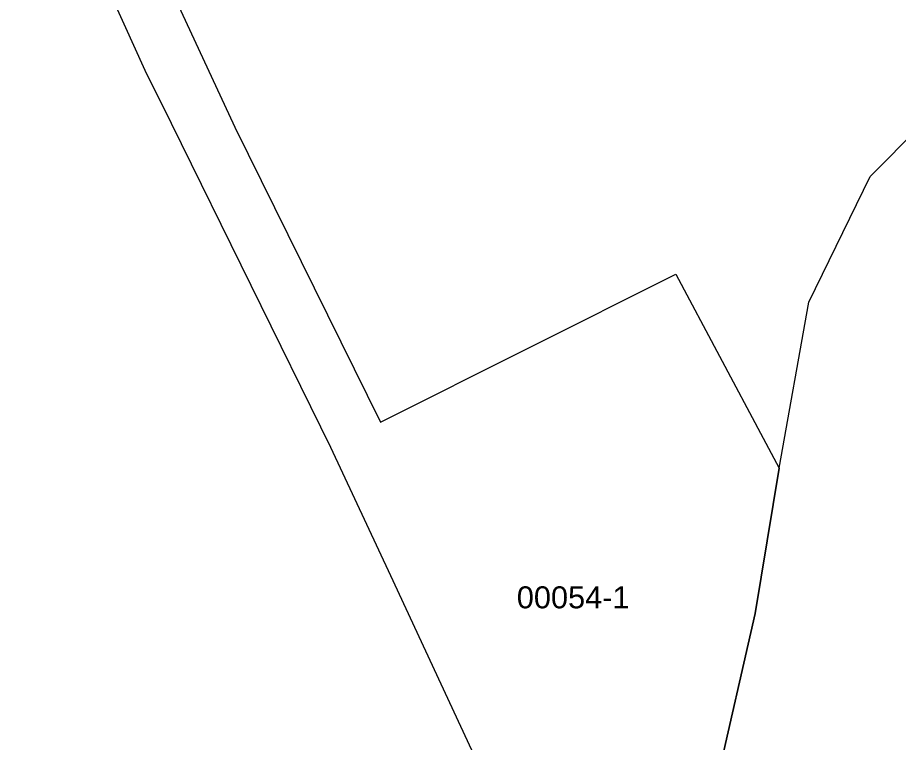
# Model space of a CAD drawing. Header units: metres. Extents: x 7513791 to 7515084, y 4691573 to 4693683.
# Drawn here: x 7513979 to 7514059.1, y 4693395.7 to 4693461.7 of the extents above; entities that cross this region are included whole.
import ezdxf

# ---------------------------------------------------------------- set-up
doc = ezdxf.new("R2010")
doc.units = ezdxf.units.M
doc.layers.add('Parc-Baz', color=7, linetype='Continuous', lineweight=0)
doc.styles.get("Standard").update_dxf_attribs({"font": 'arial.ttf'})

msp = doc.modelspace()

# ---------------------------------------------------------------- linework, layer by layer
at = {"layer": 'Parc-Baz'}
msp.add_lwpolyline([(7513980.48, 4693491.16), (7513998.74, 4693451.73), (7514012.01, 4693424.88), (7514038.87, 4693438.34), (7514046.79, 4693423.43), (7514048.25, 4693420.68), (7514046.062, 4693407.463), (7514042.602, 4693392.194), (7514041.631, 4693381.835), (7514028.92, 4693376.54), (7514020.7, 4693394.2), (7514012.93, 4693410.9), (7514007.49, 4693422.58), (7513992.985, 4693452.055), (7513990.61, 4693456.88), (7513979, 4693482.55)], dxfattribs=at)
msp.add_lwpolyline([(7514050.943, 4693435.792), (7514056.544, 4693447.221), (7514065.645, 4693456.418), (7514085.131, 4693392.08), (7514113.313, 4693299.029), (7514143.412, 4693199.647), (7514119.895, 4693190.07), (7514106.554, 4693184.821), (7514096.994, 4693182.341), (7514086.056, 4693234.429), (7514085.896, 4693235.419), (7514082.864, 4693246.197), (7514075.737, 4693270.798), (7514071.488, 4693283.358), (7514061.379, 4693316.947), (7514056.48, 4693333.726), (7514055.75, 4693335.586), (7514051.04, 4693351.356), (7514048.714, 4693358.892), (7514041.631, 4693381.835), (7514042.602, 4693392.194), (7514046.062, 4693407.463), (7514048.25, 4693420.68), (7514050.943, 4693435.792)], close=True, dxfattribs=at)

# ---------------------------------------------------------------- texts
msp.add_text('00054-1', height=2, dxfattribs=at).set_placement((7514024.397, 4693407.941))

doc.saveas('drawing.dxf')
